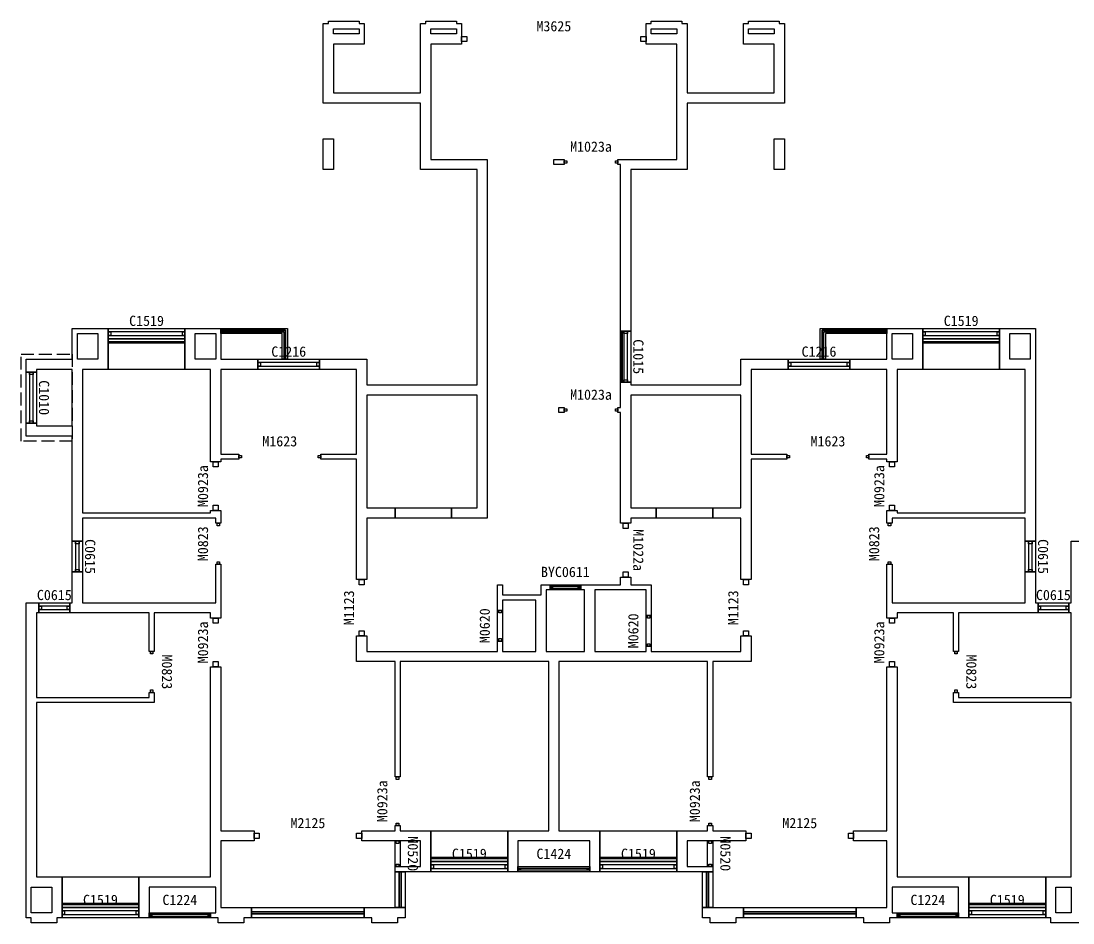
# Model space of a CAD drawing. Extents: x -300 to 40800, y -588 to 17400.
# Drawn here: x -300 to 20232, y -200 to 17400 of the extents above; entities that cross this region are included whole.
import ezdxf
from ezdxf.enums import TextEntityAlignment as Align

# ---------------------------------------------------------------- set-up
doc = ezdxf.new("R2010")
doc.units = 0
doc.header["$LTSCALE"] = 1000
doc.header["$MEASUREMENT"] = 0
doc.linetypes.add('DASH', pattern=[0.35, 0.25, -0.1])
doc.layers.get('DEFPOINTS').update_dxf_attribs({"color": 8, "linetype": 'CONTINUOUS'})
for name, color, linetype in [('AE-FLOR', 151, 'CONTINUOUS'), ('AE-HDWR', 8, 'CONTINUOUS'), ('AE-WALL', 255, 'CONTINUOUS'), ('AE-WIND', 11, 'CONTINUOUS')]:
    doc.layers.add(name, color=color, linetype=linetype)
doc.styles.get("Standard").update_dxf_attribs({"font": 'Stfangso_1.ttf', "width": 0.7})

msp = doc.modelspace()

# ---------------------------------------------------------------- linework, layer by layer
at = {"layer": 'AE-FLOR', "linetype": 'Continuous'}
for points in [[(1400, 11400), (2900, 11400), (2900, 11335), (1400, 11335)], [(1400, 11400), (2900, 11400), (2900, 11335), (1400, 11335)], [(1400, 11400), (2900, 11400), (2900, 11335), (1400, 11335)], [(1400, 11400), (2900, 11400), (2900, 11335), (1400, 11335)], [(1400, 11400), (2900, 11400), (2900, 11335), (1400, 11335)], [(4865, 11365), (3600, 11365), (3600, 11400), (4900, 11400), (4900, 10800), (4865, 10800)], [(4865, 11365), (3600, 11365), (3600, 11400), (4900, 11400), (4900, 10800), (4865, 10800)], [(4865, 11365), (3600, 11365), (3600, 11400), (4900, 11400), (4900, 10800), (4865, 10800)], [(4865, 11365), (3600, 11365), (3600, 11400), (4900, 11400), (4900, 10800), (4865, 10800)], [(4865, 11365), (3600, 11365), (3600, 11400), (4900, 11400), (4900, 10800), (4865, 10800)], [(4800, 11300), (3600, 11300), (3600, 11335), (4835, 11335), (4835, 10800), (4800, 10800)], [(4800, 11300), (3600, 11300), (3600, 11335), (4835, 11335), (4835, 10800), (4800, 10800)], [(4800, 11300), (3600, 11300), (3600, 11335), (4835, 11335), (4835, 10800), (4800, 10800)], [(4800, 11300), (3600, 11300), (3600, 11335), (4835, 11335), (4835, 10800), (4800, 10800)], [(4800, 11300), (3600, 11300), (3600, 11335), (4835, 11335), (4835, 10800), (4800, 10800)], [(11400, 11350), (11410, 11350), (11410, 10350), (11400, 10350)], [(11430, 11350), (11465, 11350), (11465, 10350), (11430, 10350)], [(11535, 11350), (11600, 11350), (11600, 10350), (11535, 10350)], [(15300, 11400), (16600, 11400), (16600, 11365), (15335, 11365), (15335, 10800), (15300, 10800)], [(15300, 11400), (16600, 11400), (16600, 11365), (15335, 11365), (15335, 10800), (15300, 10800)], [(15300, 11400), (16600, 11400), (16600, 11365), (15335, 11365), (15335, 10800), (15300, 10800)], [(15300, 11400), (16600, 11400), (16600, 11365), (15335, 11365), (15335, 10800), (15300, 10800)], [(15300, 11400), (16600, 11400), (16600, 11365), (15335, 11365), (15335, 10800), (15300, 10800)], [(15365, 11335), (16600, 11335), (16600, 11300), (15400, 11300), (15400, 10800), (15365, 10800)], [(15365, 11335), (16600, 11335), (16600, 11300), (15400, 11300), (15400, 10800), (15365, 10800)], [(15365, 11335), (16600, 11335), (16600, 11300), (15400, 11300), (15400, 10800), (15365, 10800)], [(15365, 11335), (16600, 11335), (16600, 11300), (15400, 11300), (15400, 10800), (15365, 10800)], [(15365, 11335), (16600, 11335), (16600, 11300), (15400, 11300), (15400, 10800), (15365, 10800)], [(17300, 11400), (18800, 11400), (18800, 11335), (17300, 11335)], [(17300, 11400), (18800, 11400), (18800, 11335), (17300, 11335)], [(17300, 11400), (18800, 11400), (18800, 11335), (17300, 11335)], [(17300, 11400), (18800, 11400), (18800, 11335), (17300, 11335)], [(17300, 11400), (18800, 11400), (18800, 11335), (17300, 11335)], [(1400, 11265), (2900, 11265), (2900, 11200), (1400, 11200)], [(1400, 11265), (2900, 11265), (2900, 11200), (1400, 11200)], [(1400, 11265), (2900, 11265), (2900, 11200), (1400, 11200)], [(1400, 11265), (2900, 11265), (2900, 11200), (1400, 11200)], [(1400, 11265), (2900, 11265), (2900, 11200), (1400, 11200)], [(1400, 11200), (2900, 11200), (2900, 11140), (1400, 11140)], [(1400, 11200), (2900, 11200), (2900, 11140), (1400, 11140)], [(1400, 11200), (2900, 11200), (2900, 11140), (1400, 11140)], [(1400, 11200), (2900, 11200), (2900, 11140), (1400, 11140)], [(1400, 11200), (2900, 11200), (2900, 11140), (1400, 11140)], [(1400, 11120), (2900, 11120), (2900, 10600), (1400, 10600)], [(1400, 11120), (2900, 11120), (2900, 10600), (1400, 10600)], [(1400, 11120), (2900, 11120), (2900, 10600), (1400, 10600)], [(1400, 11120), (2900, 11120), (2900, 10600), (1400, 10600)], [(1400, 11120), (2900, 11120), (2900, 10600), (1400, 10600)], [(17300, 11265), (18800, 11265), (18800, 11200), (17300, 11200)], [(17300, 11265), (18800, 11265), (18800, 11200), (17300, 11200)], [(17300, 11265), (18800, 11265), (18800, 11200), (17300, 11200)], [(17300, 11265), (18800, 11265), (18800, 11200), (17300, 11200)], [(17300, 11265), (18800, 11265), (18800, 11200), (17300, 11200)], [(17300, 11200), (18800, 11200), (18800, 11140), (17300, 11140)], [(17300, 11200), (18800, 11200), (18800, 11140), (17300, 11140)], [(17300, 11200), (18800, 11200), (18800, 11140), (17300, 11140)], [(17300, 11200), (18800, 11200), (18800, 11140), (17300, 11140)], [(17300, 11200), (18800, 11200), (18800, 11140), (17300, 11140)], [(17300, 11120), (18800, 11120), (18800, 10600), (17300, 10600)], [(17300, 11120), (18800, 11120), (18800, 10600), (17300, 10600)], [(17300, 11120), (18800, 11120), (18800, 10600), (17300, 10600)], [(17300, 11120), (18800, 11120), (18800, 10600), (17300, 10600)], [(17300, 11120), (18800, 11120), (18800, 10600), (17300, 10600)], [(4325, 10800), (5525, 10800), (5525, 10735), (4325, 10735)], [(14675, 10800), (15875, 10800), (15875, 10735), (14675, 10735)], [(-200, 10550), (-135, 10550), (-135, 9550), (-200, 9550)], [(-65, 10550), (0, 10550), (0, 9550), (-65, 9550)], [(4325, 10665), (5525, 10665), (5525, 10600), (4325, 10600)], [(14675, 10665), (15875, 10665), (15875, 10600), (14675, 10600)], [(7000, 7900), (8100, 7900), (8100, 7700), (7000, 7700)], [(12100, 7900), (13200, 7900), (13200, 7700), (12100, 7700)], [(700, 7250), (765, 7250), (765, 6650), (700, 6650)], [(835, 7250), (900, 7250), (900, 6650), (835, 6650)], [(19300, 7250), (19365, 7250), (19365, 6650), (19300, 6650)], [(19435, 7250), (19500, 7250), (19500, 6650), (19435, 6650)], [(10025, 6400), (10625, 6400), (10625, 6365), (10025, 6365)], [(10025, 6335), (10625, 6335), (10625, 6300), (10025, 6300)], [(50, 6050), (650, 6050), (650, 5985), (50, 5985)], [(19550, 6050), (20150, 6050), (20150, 5985), (19550, 5985)], [(50, 5915), (650, 5915), (650, 5850), (50, 5850)], [(9000, 5900), (9100, 5900), (9100, 5300), (9000, 5300)], [(11900, 5800), (12000, 5800), (12000, 5200), (11900, 5200)], [(19550, 5915), (20150, 5915), (20150, 5850), (19550, 5850)], [(7700, 1600), (9200, 1600), (9200, 1080), (7700, 1080)], [(7700, 1600), (9200, 1600), (9200, 1080), (7700, 1080)], [(7700, 1600), (9200, 1600), (9200, 1080), (7700, 1080)], [(7700, 1600), (9200, 1600), (9200, 1080), (7700, 1080)], [(7700, 1600), (9200, 1600), (9200, 1080), (7700, 1080)], [(11000, 1600), (12500, 1600), (12500, 1080), (11000, 1080)], [(11000, 1600), (12500, 1600), (12500, 1080), (11000, 1080)], [(11000, 1600), (12500, 1600), (12500, 1080), (11000, 1080)], [(11000, 1600), (12500, 1600), (12500, 1080), (11000, 1080)], [(11000, 1600), (12500, 1600), (12500, 1080), (11000, 1080)], [(7000, 1400), (7100, 1400), (7100, 900), (7000, 900)], [(13100, 1400), (13200, 1400), (13200, 900), (13100, 900)], [(7700, 1060), (9200, 1060), (9200, 1000), (7700, 1000)], [(7700, 1060), (9200, 1060), (9200, 1000), (7700, 1000)], [(7700, 1060), (9200, 1060), (9200, 1000), (7700, 1000)], [(7700, 1060), (9200, 1060), (9200, 1000), (7700, 1000)], [(7700, 1060), (9200, 1060), (9200, 1000), (7700, 1000)], [(11000, 1060), (12500, 1060), (12500, 1000), (11000, 1000)], [(11000, 1060), (12500, 1060), (12500, 1000), (11000, 1000)], [(11000, 1060), (12500, 1060), (12500, 1000), (11000, 1000)], [(11000, 1060), (12500, 1060), (12500, 1000), (11000, 1000)], [(11000, 1060), (12500, 1060), (12500, 1000), (11000, 1000)], [(7700, 1000), (9200, 1000), (9200, 935), (7700, 935)], [(7700, 1000), (9200, 1000), (9200, 935), (7700, 935)], [(7700, 1000), (9200, 1000), (9200, 935), (7700, 935)], [(7700, 1000), (9200, 1000), (9200, 935), (7700, 935)], [(7700, 1000), (9200, 1000), (9200, 935), (7700, 935)], [(7700, 865), (9200, 865), (9200, 800), (7700, 800)], [(7700, 865), (9200, 865), (9200, 800), (7700, 800)], [(7700, 865), (9200, 865), (9200, 800), (7700, 800)], [(7700, 865), (9200, 865), (9200, 800), (7700, 800)], [(7700, 865), (9200, 865), (9200, 800), (7700, 800)], [(9400, 900), (10800, 900), (10800, 865), (9400, 865)], [(9400, 900), (10800, 900), (10800, 865), (9400, 865)], [(9400, 900), (10800, 900), (10800, 865), (9400, 865)], [(9400, 900), (10800, 900), (10800, 865), (9400, 865)], [(9400, 900), (10800, 900), (10800, 865), (9400, 865)], [(9400, 835), (10800, 835), (10800, 800), (9400, 800)], [(9400, 835), (10800, 835), (10800, 800), (9400, 800)], [(9400, 835), (10800, 835), (10800, 800), (9400, 800)], [(9400, 835), (10800, 835), (10800, 800), (9400, 800)], [(9400, 835), (10800, 835), (10800, 800), (9400, 800)], [(11000, 1000), (12500, 1000), (12500, 935), (11000, 935)], [(11000, 1000), (12500, 1000), (12500, 935), (11000, 935)], [(11000, 1000), (12500, 1000), (12500, 935), (11000, 935)], [(11000, 1000), (12500, 1000), (12500, 935), (11000, 935)], [(11000, 1000), (12500, 1000), (12500, 935), (11000, 935)], [(11000, 865), (12500, 865), (12500, 800), (11000, 800)], [(11000, 865), (12500, 865), (12500, 800), (11000, 800)], [(11000, 865), (12500, 865), (12500, 800), (11000, 800)], [(11000, 865), (12500, 865), (12500, 800), (11000, 800)], [(11000, 865), (12500, 865), (12500, 800), (11000, 800)], [(500, 700), (2000, 700), (2000, 180), (500, 180)], [(500, 700), (2000, 700), (2000, 180), (500, 180)], [(500, 700), (2000, 700), (2000, 180), (500, 180)], [(500, 700), (2000, 700), (2000, 180), (500, 180)], [(500, 700), (2000, 700), (2000, 180), (500, 180)], [(7000, 800), (7080, 800), (7080, 100), (7000, 100)], [(7000, 800), (7080, 800), (7080, 100), (7000, 100)], [(7120, 800), (7200, 800), (7200, 100), (7120, 100)], [(7120, 800), (7200, 800), (7200, 100), (7120, 100)], [(13000, 800), (13080, 800), (13080, 100), (13000, 100)], [(13000, 800), (13080, 800), (13080, 100), (13000, 100)], [(13120, 800), (13200, 800), (13200, 100), (13120, 100)], [(13120, 800), (13200, 800), (13200, 100), (13120, 100)], [(18200, 700), (19700, 700), (19700, 180), (18200, 180)], [(18200, 700), (19700, 700), (19700, 180), (18200, 180)], [(18200, 700), (19700, 700), (19700, 180), (18200, 180)], [(18200, 700), (19700, 700), (19700, 180), (18200, 180)], [(18200, 700), (19700, 700), (19700, 180), (18200, 180)], [(500, 160), (2000, 160), (2000, 100), (500, 100)], [(500, 160), (2000, 160), (2000, 100), (500, 100)], [(500, 160), (2000, 160), (2000, 100), (500, 100)], [(500, 160), (2000, 160), (2000, 100), (500, 100)], [(500, 160), (2000, 160), (2000, 100), (500, 100)], [(500, 100), (2000, 100), (2000, 35), (500, 35)], [(500, 100), (2000, 100), (2000, 35), (500, 35)], [(500, 100), (2000, 100), (2000, 35), (500, 35)], [(500, 100), (2000, 100), (2000, 35), (500, 35)], [(500, 100), (2000, 100), (2000, 35), (500, 35)], [(2200, 0), (3400, 0), (3400, -35), (2200, -35)], [(2200, 0), (3400, 0), (3400, -35), (2200, -35)], [(2200, 0), (3400, 0), (3400, -35), (2200, -35)], [(2200, 0), (3400, 0), (3400, -35), (2200, -35)], [(2200, 0), (3400, 0), (3400, -35), (2200, -35)], [(4200, 100), (6400, 100), (6400, 20), (4200, 20)], [(4200, 100), (6400, 100), (6400, 20), (4200, 20)], [(4200, 100), (6400, 100), (6400, 20), (4200, 20)], [(4200, 100), (6400, 100), (6400, 20), (4200, 20)], [(4200, 100), (6400, 100), (6400, 20), (4200, 20)], [(13800, 100), (16000, 100), (16000, 20), (13800, 20)], [(13800, 100), (16000, 100), (16000, 20), (13800, 20)], [(13800, 100), (16000, 100), (16000, 20), (13800, 20)], [(13800, 100), (16000, 100), (16000, 20), (13800, 20)], [(13800, 100), (16000, 100), (16000, 20), (13800, 20)], [(16800, 0), (18000, 0), (18000, -35), (16800, -35)], [(16800, 0), (18000, 0), (18000, -35), (16800, -35)], [(16800, 0), (18000, 0), (18000, -35), (16800, -35)], [(16800, 0), (18000, 0), (18000, -35), (16800, -35)], [(16800, 0), (18000, 0), (18000, -35), (16800, -35)], [(18200, 160), (19700, 160), (19700, 100), (18200, 100)], [(18200, 160), (19700, 160), (19700, 100), (18200, 100)], [(18200, 160), (19700, 160), (19700, 100), (18200, 100)], [(18200, 160), (19700, 160), (19700, 100), (18200, 100)], [(18200, 160), (19700, 160), (19700, 100), (18200, 100)], [(18200, 100), (19700, 100), (19700, 35), (18200, 35)], [(18200, 100), (19700, 100), (19700, 35), (18200, 35)], [(18200, 100), (19700, 100), (19700, 35), (18200, 35)], [(18200, 100), (19700, 100), (19700, 35), (18200, 35)], [(18200, 100), (19700, 100), (19700, 35), (18200, 35)], [(500, -35), (2000, -35), (2000, -100), (500, -100)], [(500, -35), (2000, -35), (2000, -100), (500, -100)], [(500, -35), (2000, -35), (2000, -100), (500, -100)], [(500, -35), (2000, -35), (2000, -100), (500, -100)], [(500, -35), (2000, -35), (2000, -100), (500, -100)], [(2200, -65), (3400, -65), (3400, -100), (2200, -100)], [(2200, -65), (3400, -65), (3400, -100), (2200, -100)], [(2200, -65), (3400, -65), (3400, -100), (2200, -100)], [(2200, -65), (3400, -65), (3400, -100), (2200, -100)], [(2200, -65), (3400, -65), (3400, -100), (2200, -100)], [(4200, -20), (6400, -20), (6400, -100), (4200, -100)], [(4200, -20), (6400, -20), (6400, -100), (4200, -100)], [(4200, -20), (6400, -20), (6400, -100), (4200, -100)], [(4200, -20), (6400, -20), (6400, -100), (4200, -100)], [(4200, -20), (6400, -20), (6400, -100), (4200, -100)], [(13800, -20), (16000, -20), (16000, -100), (13800, -100)], [(13800, -20), (16000, -20), (16000, -100), (13800, -100)], [(13800, -20), (16000, -20), (16000, -100), (13800, -100)], [(13800, -20), (16000, -20), (16000, -100), (13800, -100)], [(13800, -20), (16000, -20), (16000, -100), (13800, -100)], [(16800, -65), (18000, -65), (18000, -100), (16800, -100)], [(16800, -65), (18000, -65), (18000, -100), (16800, -100)], [(16800, -65), (18000, -65), (18000, -100), (16800, -100)], [(16800, -65), (18000, -65), (18000, -100), (16800, -100)], [(16800, -65), (18000, -65), (18000, -100), (16800, -100)], [(18200, -35), (19700, -35), (19700, -100), (18200, -100)], [(18200, -35), (19700, -35), (19700, -100), (18200, -100)], [(18200, -35), (19700, -35), (19700, -100), (18200, -100)], [(18200, -35), (19700, -35), (19700, -100), (18200, -100)], [(18200, -35), (19700, -35), (19700, -100), (18200, -100)]]:
    msp.add_lwpolyline(points, close=True, dxfattribs=at)
at = {"layer": 'AE-FLOR', "linetype": 'DASH'}
msp.add_lwpolyline([(-300, 10900), (700, 10900), (700, 9200), (-300, 9200)], close=True, dxfattribs=at)
msp.add_lwpolyline([(-300, 10900), (700, 10900), (700, 9200), (-300, 9200)], close=True, dxfattribs=at)
msp.add_lwpolyline([(-300, 10900), (700, 10900), (700, 9200), (-300, 9200)], close=True, dxfattribs=at)
msp.add_lwpolyline([(-300, 10900), (700, 10900), (700, 9200), (-300, 9200)], close=True, dxfattribs=at)
msp.add_lwpolyline([(-300, 10900), (700, 10900), (700, 9200), (-300, 9200)], close=True, dxfattribs=at)
msp.add_lwpolyline([(-300, 10900), (700, 10900), (700, 9200), (-300, 9200)], close=True, dxfattribs=at)
at = {"layer": 'AE-HDWR', "linetype": 'Continuous'}
for points in [[(4835, 11335), (3600, 11335), (3600, 11365), (4865, 11365), (4865, 10800), (4835, 10800)], [(11410, 11350), (11430, 11350), (11430, 10350), (11410, 10350)], [(15335, 11365), (16600, 11365), (16600, 11335), (15365, 11335), (15365, 10800), (15335, 10800)], [(1400, 11140), (2900, 11140), (2900, 11120), (1400, 11120)], [(17300, 11140), (18800, 11140), (18800, 11120), (17300, 11120)], [(7700, 1080), (9200, 1080), (9200, 1060), (7700, 1060)], [(11000, 1080), (12500, 1080), (12500, 1060), (11000, 1060)], [(7080, 800), (7120, 800), (7120, 100), (7080, 100)], [(13080, 800), (13120, 800), (13120, 100), (13080, 100)], [(500, 180), (2000, 180), (2000, 160), (500, 160)], [(4200, 20), (6400, 20), (6400, -20), (4200, -20)], [(13800, 20), (16000, 20), (16000, -20), (13800, -20)], [(18200, 180), (19700, 180), (19700, 160), (18200, 160)]]:
    msp.add_lwpolyline(points, close=True, dxfattribs=at)
at = {"layer": 'AE-WALL', "linetype": 'Continuous'}
for points in [[(6250, 8850), (5550, 8850), (5550, 8950), (6250, 8950), (6250, 10600), (5525, 10600), (5525, 10800), (6450, 10800), (6450, 10300), (8600, 10300), (8600, 14500), (7500, 14500), (7500, 15800), (5600, 15800), (5600, 17350), (5700, 17350), (5700, 17400), (6300, 17400), (6300, 17350), (6400, 17350), (6400, 16950), (5800, 16950), (5800, 16000), (7500, 16000), (7500, 17350), (7600, 17350), (7600, 17400), (8200, 17400), (8200, 17350), (8300, 17350), (8300, 16950), (7700, 16950), (7700, 14700), (8800, 14700), (8800, 7700), (8100, 7700), (8100, 7900), (8600, 7900), (8600, 10100), (6450, 10100), (6450, 7900), (7000, 7900), (7000, 7700), (6450, 7700), (6450, 6500), (6250, 6500)], [(5800, 17250), (6300, 17250), (6300, 17150), (5800, 17150)], [(7700, 17250), (8200, 17250), (8200, 17150), (7700, 17150)], [(11400, 14600), (11350, 14600), (11350, 14700), (12500, 14700), (12500, 16950), (11900, 16950), (11900, 17350), (12000, 17350), (12000, 17400), (12600, 17400), (12600, 17350), (12700, 17350), (12700, 16000), (14400, 16000), (14400, 16950), (13800, 16950), (13800, 17350), (13900, 17350), (13900, 17400), (14500, 17400), (14500, 17350), (14600, 17350), (14600, 15800), (12700, 15800), (12700, 14500), (11600, 14500), (11600, 11350), (11400, 11350)], [(12000, 17250), (12500, 17250), (12500, 17150), (12000, 17150)], [(13900, 17250), (14400, 17250), (14400, 17150), (13900, 17150)], [(5600, 15100), (5800, 15100), (5800, 14500), (5600, 14500)], [(14400, 15100), (14600, 15100), (14600, 14500), (14400, 14500)], [(10100, 14700), (10300, 14700), (10300, 14600), (10100, 14600)], [(700, 9300), (-200, 9300), (-200, 9550), (0, 9550), (0, 9500), (700, 9500), (700, 10600), (0, 10600), (0, 10550), (-200, 10550), (-200, 10800), (700, 10800), (700, 11400), (1400, 11400), (1400, 10600), (900, 10600), (900, 7800), (3400, 7800), (3400, 7850), (3600, 7850), (3600, 7600), (3500, 7600), (3500, 7700), (900, 7700), (900, 7250), (700, 7250)], [(800, 11300), (1200, 11300), (1200, 10800), (800, 10800)], [(3400, 10600), (2900, 10600), (2900, 11400), (3600, 11400), (3600, 10800), (4325, 10800), (4325, 10600), (3600, 10600), (3600, 8950), (3950, 8950), (3950, 8850), (3600, 8850), (3600, 8800), (3400, 8800)], [(3100, 11300), (3500, 11300), (3500, 10800), (3100, 10800)], [(16600, 8850), (16250, 8850), (16250, 8950), (16600, 8950), (16600, 10600), (15875, 10600), (15875, 10800), (16600, 10800), (16600, 11400), (17300, 11400), (17300, 10600), (16800, 10600), (16800, 8800), (16600, 8800)], [(19300, 7700), (16700, 7700), (16700, 7600), (16600, 7600), (16600, 7850), (16800, 7850), (16800, 7800), (19300, 7800), (19300, 10600), (18800, 10600), (18800, 11400), (19500, 11400), (19500, 7250), (19300, 7250)], [(16700, 11300), (17100, 11300), (17100, 10800), (16700, 10800)], [(19000, 11300), (19400, 11300), (19400, 10800), (19000, 10800)], [(13750, 7700), (13200, 7700), (13200, 7900), (13750, 7900), (13750, 10100), (11600, 10100), (11600, 7900), (12100, 7900), (12100, 7700), (11600, 7700), (11600, 7600), (11400, 7600), (11400, 9760), (11350, 9760), (11350, 9860), (11400, 9860), (11400, 10350), (11600, 10350), (11600, 10300), (13750, 10300), (13750, 10800), (14675, 10800), (14675, 10600), (13950, 10600), (13950, 8950), (14650, 8950), (14650, 8850), (13950, 8850), (13950, 6500), (13750, 6500)], [(10200, 9860), (10300, 9860), (10300, 9760), (10200, 9760)], [(2200, 5850), (650, 5850), (650, 6050), (700, 6050), (700, 6650), (900, 6650), (900, 6050), (3500, 6050), (3500, 6800), (3600, 6800), (3600, 5750), (3400, 5750), (3400, 5850), (2300, 5850), (2300, 5100), (2200, 5100)], [(17900, 5850), (16800, 5850), (16800, 5750), (16600, 5750), (16600, 6800), (16700, 6800), (16700, 6050), (19300, 6050), (19300, 6650), (19500, 6650), (19500, 6050), (19550, 6050), (19550, 5850), (18000, 5850), (18000, 5100), (17900, 5100)], [(10800, 1400), (9400, 1400), (9400, 800), (9200, 800), (9200, 1600), (10000, 1600), (10000, 4900), (7100, 4900), (7100, 2650), (7000, 2650), (7000, 4900), (6250, 4900), (6250, 5400), (6450, 5400), (6450, 5100), (9000, 5100), (9000, 5300), (9100, 5300), (9100, 5100), (9750, 5100), (9750, 6100), (9100, 6100), (9100, 5900), (9000, 5900), (9000, 6400), (9100, 6400), (9100, 6200), (9850, 6200), (9850, 6400), (10025, 6400), (10025, 6300), (9950, 6300), (9950, 5100), (10700, 5100), (10700, 6300), (10625, 6300), (10625, 6400), (11400, 6400), (11400, 6550), (11600, 6550), (11600, 6400), (12000, 6400), (12000, 5800), (11900, 5800), (11900, 6300), (10900, 6300), (10900, 5100), (11900, 5100), (11900, 5200), (12000, 5200), (12000, 5100), (13750, 5100), (13750, 5400), (13950, 5400), (13950, 4900), (13200, 4900), (13200, 2650), (13100, 2650), (13100, 4900), (10200, 4900), (10200, 1600), (11000, 1600), (11000, 800), (10800, 800)], [(-100, -100), (-200, -100), (-200, 6050), (50, 6050), (50, 5850), (0, 5850), (0, 4200), (2200, 4200), (2200, 4300), (2300, 4300), (2300, 4100), (0, 4100), (0, 700), (500, 700), (500, -100), (400, -100), (400, -200), (-100, -200)], [(3550, -100), (3400, -100), (3400, 0), (3500, 0), (3500, 500), (2200, 500), (2200, -100), (2000, -100), (2000, 700), (3400, 700), (3400, 4800), (3600, 4800), (3600, 1600), (4250, 1600), (4250, 1400), (3600, 1400), (3600, 100), (4200, 100), (4200, -100), (4050, -100), (4050, -200), (3550, -200)], [(16150, -100), (16000, -100), (16000, 100), (16600, 100), (16600, 1400), (15950, 1400), (15950, 1600), (16600, 1600), (16600, 4800), (16800, 4800), (16800, 700), (18200, 700), (18200, -100), (18000, -100), (18000, 500), (16700, 500), (16700, 0), (16800, 0), (16800, -100), (16650, -100), (16650, -200), (16150, -200)], [(7000, 900), (7500, 900), (7500, 1400), (6350, 1400), (6350, 1600), (7000, 1600), (7000, 1700), (7100, 1700), (7100, 1600), (7700, 1600), (7700, 800), (7000, 800)], [(12500, 1600), (13100, 1600), (13100, 1700), (13200, 1700), (13200, 1600), (13850, 1600), (13850, 1400), (12700, 1400), (12700, 900), (13200, 900), (13200, 800), (12500, 800)], [(-100, 500), (300, 500), (300, 0), (-100, 0)], [(19900, 500), (20200, 500), (20200, 0), (19900, 0)], [(6550, -100), (6400, -100), (6400, 100), (7200, 100), (7200, -100), (7050, -100), (7050, -200), (6550, -200)], [(13150, -100), (13000, -100), (13000, 100), (13800, 100), (13800, -100), (13650, -100), (13650, -200), (13150, -200)]]:
    msp.add_lwpolyline(points, close=True, dxfattribs=at)
msp.add_lwpolyline([(20800, -200), (19800, -200), (19800, -100), (19700, -100), (19700, 700), (20200, 700), (20200, 4100), (17900, 4100), (17900, 4300), (18000, 4300), (18000, 4200), (20200, 4200), (20200, 5850), (20150, 5850), (20150, 6050), (20200, 6050), (20200, 7250), (20400, 7250)], dxfattribs=at)
at = {"layer": 'AE-WIND', "linetype": 'Continuous'}
for points in [[(1400, 11400), (2900, 11400), (2900, 11335), (1400, 11335)], [(1400, 11400), (2900, 11400), (2900, 11335), (1400, 11335)], [(1400, 11335), (1450, 11335), (1450, 11265), (1400, 11265)], [(1400, 11335), (1450, 11335), (1450, 11265), (1400, 11265)], [(2850, 11335), (2900, 11335), (2900, 11265), (2850, 11265)], [(2850, 11335), (2900, 11335), (2900, 11265), (2850, 11265)], [(11400, 11350), (11465, 11350), (11465, 10350), (11400, 10350)], [(11400, 11350), (11465, 11350), (11465, 10350), (11400, 10350)], [(11465, 11350), (11535, 11350), (11535, 11300), (11465, 11300)], [(11465, 11350), (11535, 11350), (11535, 11300), (11465, 11300)], [(11535, 11350), (11600, 11350), (11600, 10350), (11535, 10350)], [(11535, 11350), (11600, 11350), (11600, 10350), (11535, 10350)], [(17300, 11400), (18800, 11400), (18800, 11335), (17300, 11335)], [(17300, 11400), (18800, 11400), (18800, 11335), (17300, 11335)], [(17300, 11335), (17350, 11335), (17350, 11265), (17300, 11265)], [(17300, 11335), (17350, 11335), (17350, 11265), (17300, 11265)], [(18750, 11335), (18800, 11335), (18800, 11265), (18750, 11265)], [(18750, 11335), (18800, 11335), (18800, 11265), (18750, 11265)], [(1400, 11265), (2900, 11265), (2900, 11200), (1400, 11200)], [(1400, 11265), (2900, 11265), (2900, 11200), (1400, 11200)], [(17300, 11265), (18800, 11265), (18800, 11200), (17300, 11200)], [(17300, 11265), (18800, 11265), (18800, 11200), (17300, 11200)], [(4325, 10800), (5525, 10800), (5525, 10735), (4325, 10735)], [(4325, 10800), (5525, 10800), (5525, 10735), (4325, 10735)], [(4325, 10735), (4375, 10735), (4375, 10665), (4325, 10665)], [(4325, 10735), (4375, 10735), (4375, 10665), (4325, 10665)], [(5475, 10735), (5525, 10735), (5525, 10665), (5475, 10665)], [(5475, 10735), (5525, 10735), (5525, 10665), (5475, 10665)], [(14675, 10800), (15875, 10800), (15875, 10735), (14675, 10735)], [(14675, 10800), (15875, 10800), (15875, 10735), (14675, 10735)], [(14675, 10735), (14725, 10735), (14725, 10665), (14675, 10665)], [(14675, 10735), (14725, 10735), (14725, 10665), (14675, 10665)], [(15825, 10735), (15875, 10735), (15875, 10665), (15825, 10665)], [(15825, 10735), (15875, 10735), (15875, 10665), (15825, 10665)], [(-200, 10550), (-135, 10550), (-135, 9550), (-200, 9550)], [(-200, 10550), (-135, 10550), (-135, 9550), (-200, 9550)], [(-135, 10550), (-65, 10550), (-65, 10500), (-135, 10500)], [(-135, 10550), (-65, 10550), (-65, 10500), (-135, 10500)], [(-65, 10550), (0, 10550), (0, 9550), (-65, 9550)], [(-65, 10550), (0, 10550), (0, 9550), (-65, 9550)], [(4325, 10665), (5525, 10665), (5525, 10600), (4325, 10600)], [(4325, 10665), (5525, 10665), (5525, 10600), (4325, 10600)], [(14675, 10665), (15875, 10665), (15875, 10600), (14675, 10600)], [(14675, 10665), (15875, 10665), (15875, 10600), (14675, 10600)], [(11465, 10400), (11535, 10400), (11535, 10350), (11465, 10350)], [(11465, 10400), (11535, 10400), (11535, 10350), (11465, 10350)], [(-135, 9600), (-65, 9600), (-65, 9550), (-135, 9550)], [(-135, 9600), (-65, 9600), (-65, 9550), (-135, 9550)], [(700, 7250), (765, 7250), (765, 6650), (700, 6650)], [(700, 7250), (765, 7250), (765, 6650), (700, 6650)], [(765, 7250), (835, 7250), (835, 7200), (765, 7200)], [(765, 7250), (835, 7250), (835, 7200), (765, 7200)], [(835, 7250), (900, 7250), (900, 6650), (835, 6650)], [(835, 7250), (900, 7250), (900, 6650), (835, 6650)], [(19300, 7250), (19365, 7250), (19365, 6650), (19300, 6650)], [(19300, 7250), (19365, 7250), (19365, 6650), (19300, 6650)], [(19365, 7250), (19435, 7250), (19435, 7200), (19365, 7200)], [(19365, 7250), (19435, 7250), (19435, 7200), (19365, 7200)], [(19435, 7250), (19500, 7250), (19500, 6650), (19435, 6650)], [(19435, 7250), (19500, 7250), (19500, 6650), (19435, 6650)], [(765, 6700), (835, 6700), (835, 6650), (765, 6650)], [(765, 6700), (835, 6700), (835, 6650), (765, 6650)], [(19365, 6700), (19435, 6700), (19435, 6650), (19365, 6650)], [(19365, 6700), (19435, 6700), (19435, 6650), (19365, 6650)], [(10025, 6400), (10625, 6400), (10625, 6365), (10025, 6365)], [(10025, 6400), (10625, 6400), (10625, 6365), (10025, 6365)], [(10025, 6365), (10075, 6365), (10075, 6335), (10025, 6335)], [(10025, 6365), (10075, 6365), (10075, 6335), (10025, 6335)], [(10575, 6365), (10625, 6365), (10625, 6335), (10575, 6335)], [(10575, 6365), (10625, 6365), (10625, 6335), (10575, 6335)], [(10025, 6335), (10625, 6335), (10625, 6300), (10025, 6300)], [(10025, 6335), (10625, 6335), (10625, 6300), (10025, 6300)], [(50, 6050), (650, 6050), (650, 5985), (50, 5985)], [(50, 6050), (650, 6050), (650, 5985), (50, 5985)], [(50, 5985), (100, 5985), (100, 5915), (50, 5915)], [(50, 5985), (100, 5985), (100, 5915), (50, 5915)], [(600, 5985), (650, 5985), (650, 5915), (600, 5915)], [(600, 5985), (650, 5985), (650, 5915), (600, 5915)], [(19550, 6050), (20150, 6050), (20150, 5985), (19550, 5985)], [(19550, 6050), (20150, 6050), (20150, 5985), (19550, 5985)], [(19550, 5985), (19600, 5985), (19600, 5915), (19550, 5915)], [(19550, 5985), (19600, 5985), (19600, 5915), (19550, 5915)], [(20100, 5985), (20150, 5985), (20150, 5915), (20100, 5915)], [(20100, 5985), (20150, 5985), (20150, 5915), (20100, 5915)], [(50, 5915), (650, 5915), (650, 5850), (50, 5850)], [(50, 5915), (650, 5915), (650, 5850), (50, 5850)], [(19550, 5915), (20150, 5915), (20150, 5850), (19550, 5850)], [(19550, 5915), (20150, 5915), (20150, 5850), (19550, 5850)], [(7700, 1000), (9200, 1000), (9200, 935), (7700, 935)], [(7700, 1000), (9200, 1000), (9200, 935), (7700, 935)], [(7700, 935), (7750, 935), (7750, 865), (7700, 865)], [(7700, 935), (7750, 935), (7750, 865), (7700, 865)], [(7700, 865), (9200, 865), (9200, 800), (7700, 800)], [(7700, 865), (9200, 865), (9200, 800), (7700, 800)], [(9150, 935), (9200, 935), (9200, 865), (9150, 865)], [(9150, 935), (9200, 935), (9200, 865), (9150, 865)], [(9400, 900), (10800, 900), (10800, 865), (9400, 865)], [(9400, 900), (10800, 900), (10800, 865), (9400, 865)], [(9400, 865), (9450, 865), (9450, 835), (9400, 835)], [(9400, 865), (9450, 865), (9450, 835), (9400, 835)], [(9400, 835), (10800, 835), (10800, 800), (9400, 800)], [(9400, 835), (10800, 835), (10800, 800), (9400, 800)], [(10750, 865), (10800, 865), (10800, 835), (10750, 835)], [(10750, 865), (10800, 865), (10800, 835), (10750, 835)], [(11000, 1000), (12500, 1000), (12500, 935), (11000, 935)], [(11000, 1000), (12500, 1000), (12500, 935), (11000, 935)], [(11000, 935), (11050, 935), (11050, 865), (11000, 865)], [(11000, 935), (11050, 935), (11050, 865), (11000, 865)], [(11000, 865), (12500, 865), (12500, 800), (11000, 800)], [(11000, 865), (12500, 865), (12500, 800), (11000, 800)], [(12450, 935), (12500, 935), (12500, 865), (12450, 865)], [(12450, 935), (12500, 935), (12500, 865), (12450, 865)], [(500, 100), (2000, 100), (2000, 35), (500, 35)], [(500, 100), (2000, 100), (2000, 35), (500, 35)], [(500, 35), (550, 35), (550, -35), (500, -35)], [(500, 35), (550, 35), (550, -35), (500, -35)], [(1950, 35), (2000, 35), (2000, -35), (1950, -35)], [(1950, 35), (2000, 35), (2000, -35), (1950, -35)], [(2200, 0), (3400, 0), (3400, -35), (2200, -35)], [(2200, 0), (3400, 0), (3400, -35), (2200, -35)], [(16800, 0), (18000, 0), (18000, -35), (16800, -35)], [(16800, 0), (18000, 0), (18000, -35), (16800, -35)], [(18200, 100), (19700, 100), (19700, 35), (18200, 35)], [(18200, 100), (19700, 100), (19700, 35), (18200, 35)], [(18200, 35), (18250, 35), (18250, -35), (18200, -35)], [(18200, 35), (18250, 35), (18250, -35), (18200, -35)], [(19650, 35), (19700, 35), (19700, -35), (19650, -35)], [(19650, 35), (19700, 35), (19700, -35), (19650, -35)], [(500, -35), (2000, -35), (2000, -100), (500, -100)], [(500, -35), (2000, -35), (2000, -100), (500, -100)], [(2200, -35), (2250, -35), (2250, -65), (2200, -65)], [(2200, -35), (2250, -35), (2250, -65), (2200, -65)], [(2200, -65), (3400, -65), (3400, -100), (2200, -100)], [(2200, -65), (3400, -65), (3400, -100), (2200, -100)], [(3350, -35), (3400, -35), (3400, -65), (3350, -65)], [(3350, -35), (3400, -35), (3400, -65), (3350, -65)], [(16800, -35), (16850, -35), (16850, -65), (16800, -65)], [(16800, -35), (16850, -35), (16850, -65), (16800, -65)], [(16800, -65), (18000, -65), (18000, -100), (16800, -100)], [(16800, -65), (18000, -65), (18000, -100), (16800, -100)], [(17950, -35), (18000, -35), (18000, -65), (17950, -65)], [(17950, -35), (18000, -35), (18000, -65), (17950, -65)], [(18200, -35), (19700, -35), (19700, -100), (18200, -100)], [(18200, -35), (19700, -35), (19700, -100), (18200, -100)]]:
    msp.add_lwpolyline(points, close=True, dxfattribs=at)
at = {"layer": 'DEFPOINTS', "linetype": 'Continuous'}
for points in [[(8300, 17100), (8400, 17100), (8400, 17000), (8300, 17000)], [(8300, 17100), (8400, 17100), (8400, 17000), (8300, 17000)], [(11800, 17100), (11900, 17100), (11900, 17000), (11800, 17000)], [(11800, 17100), (11900, 17100), (11900, 17000), (11800, 17000)], [(10300, 14675), (10350, 14675), (10350, 14625), (10300, 14625)], [(10300, 14675), (10350, 14675), (10350, 14625), (10300, 14625)], [(11300, 14675), (11350, 14675), (11350, 14625), (11300, 14625)], [(11300, 14675), (11350, 14675), (11350, 14625), (11300, 14625)], [(10300, 9835), (10350, 9835), (10350, 9785), (10300, 9785)], [(10300, 9835), (10350, 9835), (10350, 9785), (10300, 9785)], [(11300, 9835), (11350, 9835), (11350, 9785), (11300, 9785)], [(11300, 9835), (11350, 9835), (11350, 9785), (11300, 9785)], [(3950, 8925), (4000, 8925), (4000, 8875), (3950, 8875)], [(3950, 8925), (4000, 8925), (4000, 8875), (3950, 8875)], [(5500, 8925), (5550, 8925), (5550, 8875), (5500, 8875)], [(5500, 8925), (5550, 8925), (5550, 8875), (5500, 8875)], [(14650, 8925), (14700, 8925), (14700, 8875), (14650, 8875)], [(14650, 8925), (14700, 8925), (14700, 8875), (14650, 8875)], [(16200, 8925), (16250, 8925), (16250, 8875), (16200, 8875)], [(16200, 8925), (16250, 8925), (16250, 8875), (16200, 8875)], [(3450, 8800), (3550, 8800), (3550, 8700), (3450, 8700)], [(3450, 8800), (3550, 8800), (3550, 8700), (3450, 8700)], [(16650, 8800), (16750, 8800), (16750, 8700), (16650, 8700)], [(16650, 8800), (16750, 8800), (16750, 8700), (16650, 8700)], [(3450, 7950), (3550, 7950), (3550, 7850), (3450, 7850)], [(3450, 7950), (3550, 7950), (3550, 7850), (3450, 7850)], [(16650, 7950), (16750, 7950), (16750, 7850), (16650, 7850)], [(16650, 7950), (16750, 7950), (16750, 7850), (16650, 7850)], [(3525, 7600), (3575, 7600), (3575, 7550), (3525, 7550)], [(3525, 7600), (3575, 7600), (3575, 7550), (3525, 7550)], [(11450, 7600), (11550, 7600), (11550, 7500), (11450, 7500)], [(11450, 7600), (11550, 7600), (11550, 7500), (11450, 7500)], [(16625, 7600), (16675, 7600), (16675, 7550), (16625, 7550)], [(16625, 7600), (16675, 7600), (16675, 7550), (16625, 7550)], [(3525, 6850), (3575, 6850), (3575, 6800), (3525, 6800)], [(3525, 6850), (3575, 6850), (3575, 6800), (3525, 6800)], [(16625, 6850), (16675, 6850), (16675, 6800), (16625, 6800)], [(16625, 6850), (16675, 6850), (16675, 6800), (16625, 6800)], [(11450, 6650), (11550, 6650), (11550, 6550), (11450, 6550)], [(11450, 6650), (11550, 6650), (11550, 6550), (11450, 6550)], [(6300, 6500), (6400, 6500), (6400, 6400), (6300, 6400)], [(6300, 6500), (6400, 6500), (6400, 6400), (6300, 6400)], [(13800, 6500), (13900, 6500), (13900, 6400), (13800, 6400)], [(13800, 6500), (13900, 6500), (13900, 6400), (13800, 6400)], [(3450, 5750), (3550, 5750), (3550, 5650), (3450, 5650)], [(3450, 5750), (3550, 5750), (3550, 5650), (3450, 5650)], [(9025, 5900), (9075, 5900), (9075, 5850), (9025, 5850)], [(9025, 5900), (9075, 5900), (9075, 5850), (9025, 5850)], [(11925, 5800), (11975, 5800), (11975, 5750), (11925, 5750)], [(11925, 5800), (11975, 5800), (11975, 5750), (11925, 5750)], [(16650, 5750), (16750, 5750), (16750, 5650), (16650, 5650)], [(16650, 5750), (16750, 5750), (16750, 5650), (16650, 5650)], [(6300, 5500), (6400, 5500), (6400, 5400), (6300, 5400)], [(6300, 5500), (6400, 5500), (6400, 5400), (6300, 5400)], [(9025, 5350), (9075, 5350), (9075, 5300), (9025, 5300)], [(9025, 5350), (9075, 5350), (9075, 5300), (9025, 5300)], [(13800, 5500), (13900, 5500), (13900, 5400), (13800, 5400)], [(13800, 5500), (13900, 5500), (13900, 5400), (13800, 5400)], [(11925, 5250), (11975, 5250), (11975, 5200), (11925, 5200)], [(11925, 5250), (11975, 5250), (11975, 5200), (11925, 5200)], [(2225, 5100), (2275, 5100), (2275, 5050), (2225, 5050)], [(2225, 5100), (2275, 5100), (2275, 5050), (2225, 5050)], [(17925, 5100), (17975, 5100), (17975, 5050), (17925, 5050)], [(17925, 5100), (17975, 5100), (17975, 5050), (17925, 5050)], [(3450, 4900), (3550, 4900), (3550, 4800), (3450, 4800)], [(3450, 4900), (3550, 4900), (3550, 4800), (3450, 4800)], [(16650, 4900), (16750, 4900), (16750, 4800), (16650, 4800)], [(16650, 4900), (16750, 4900), (16750, 4800), (16650, 4800)], [(2225, 4350), (2275, 4350), (2275, 4300), (2225, 4300)], [(2225, 4350), (2275, 4350), (2275, 4300), (2225, 4300)], [(17925, 4350), (17975, 4350), (17975, 4300), (17925, 4300)], [(17925, 4350), (17975, 4350), (17975, 4300), (17925, 4300)], [(7025, 2650), (7075, 2650), (7075, 2600), (7025, 2600)], [(7025, 2650), (7075, 2650), (7075, 2600), (7025, 2600)], [(13125, 2650), (13175, 2650), (13175, 2600), (13125, 2600)], [(13125, 2650), (13175, 2650), (13175, 2600), (13125, 2600)], [(7025, 1750), (7075, 1750), (7075, 1700), (7025, 1700)], [(7025, 1750), (7075, 1750), (7075, 1700), (7025, 1700)], [(13125, 1750), (13175, 1750), (13175, 1700), (13125, 1700)], [(13125, 1750), (13175, 1750), (13175, 1700), (13125, 1700)], [(4250, 1550), (4350, 1550), (4350, 1450), (4250, 1450)], [(4250, 1550), (4350, 1550), (4350, 1450), (4250, 1450)], [(6250, 1550), (6350, 1550), (6350, 1450), (6250, 1450)], [(6250, 1550), (6350, 1550), (6350, 1450), (6250, 1450)], [(13850, 1550), (13950, 1550), (13950, 1450), (13850, 1450)], [(13850, 1550), (13950, 1550), (13950, 1450), (13850, 1450)], [(15850, 1550), (15950, 1550), (15950, 1450), (15850, 1450)], [(15850, 1550), (15950, 1550), (15950, 1450), (15850, 1450)], [(7025, 1400), (7075, 1400), (7075, 1350), (7025, 1350)], [(7025, 1400), (7075, 1400), (7075, 1350), (7025, 1350)], [(13125, 1400), (13175, 1400), (13175, 1350), (13125, 1350)], [(13125, 1400), (13175, 1400), (13175, 1350), (13125, 1350)], [(7025, 950), (7075, 950), (7075, 900), (7025, 900)], [(7025, 950), (7075, 950), (7075, 900), (7025, 900)], [(13125, 950), (13175, 950), (13175, 900), (13125, 900)], [(13125, 950), (13175, 950), (13175, 900), (13125, 900)]]:
    msp.add_lwpolyline(points, close=True, dxfattribs=at)

# ---------------------------------------------------------------- texts
for s, p in [('M3625', (10100, 17200)), ('M3625', (10100, 17200)), ('M1023a', (10825, 14850)), ('M1023a', (10825, 14850)), ('C1519', (2150, 11450)), ('C1519', (2150, 11450)), ('C1519', (18050, 11450)), ('C1519', (18050, 11450)), ('C1216', (4925, 10850)), ('C1216', (4925, 10850)), ('C1216', (15275, 10850)), ('C1216', (15275, 10850)), ('M1023a', (10825, 10010)), ('M1023a', (10825, 10010)), ('M1623', (4750, 9100)), ('M1623', (4750, 9100)), ('M1623', (15450, 9100)), ('M1623', (15450, 9100)), ('BYC0611', (10325, 6550)), ('BYC0611', (10325, 6550)), ('C0615', (350, 6100)), ('C0615', (350, 6100)), ('C0615', (19850, 6100)), ('C0615', (19850, 6100)), ('M2125', (5300, 1650)), ('M2125', (5300, 1650)), ('M2125', (14900, 1650)), ('M2125', (14900, 1650)), ('C1519', (8450, 1050)), ('C1519', (8450, 1050)), ('C1424', (10100, 1050)), ('C1424', (10100, 1050)), ('C1519', (11750, 1050)), ('C1519', (11750, 1050)), ('C1519', (1250, 150)), ('C1519', (1250, 150)), ('C1224', (2800, 150)), ('C1224', (2800, 150)), ('C1224', (17400, 150)), ('C1224', (17400, 150)), ('C1519', (18950, 150)), ('C1519', (18950, 150))]:
    msp.add_text(s, height=200, dxfattribs=at).set_placement(p, align=Align.CENTER)
for s, rotation, p in [('C1015', -90, (11650, 10850)), ('C1015', -90, (11650, 10850)), ('C1010', -90, (50, 10050)), ('C1010', -90, (50, 10050)), ('M0923a', 90, (3350, 8325)), ('M0923a', 90, (3350, 8325)), ('M0923a', 90, (16550, 8325)), ('M0923a', 90, (16550, 8325)), ('M0823', 90, (3350, 7200)), ('M0823', 90, (3350, 7200)), ('M1022a', -90, (11650, 7075)), ('M1022a', -90, (11650, 7075)), ('M0823', 90, (16450, 7200)), ('M0823', 90, (16450, 7200)), ('C0615', -90, (950, 6950)), ('C0615', -90, (950, 6950)), ('C0615', -90, (19550, 6950)), ('C0615', -90, (19550, 6950)), ('M1123', 90, (6200, 5950)), ('M1123', 90, (6200, 5950)), ('M1123', 90, (13700, 5950)), ('M1123', 90, (13700, 5950)), ('M0620', 90, (8850, 5600)), ('M0620', 90, (8850, 5600)), ('M0620', 90, (11750, 5500)), ('M0620', 90, (11750, 5500)), ('M0923a', 90, (3350, 5275)), ('M0923a', 90, (3350, 5275)), ('M0923a', 90, (16550, 5275)), ('M0923a', 90, (16550, 5275)), ('M0823', -90, (2450, 4700)), ('M0823', -90, (2450, 4700)), ('M0823', -90, (18150, 4700)), ('M0823', -90, (18150, 4700)), ('M0923a', 90, (6850, 2175)), ('M0923a', 90, (6850, 2175)), ('M0923a', 90, (12950, 2175)), ('M0923a', 90, (12950, 2175)), ('M0520', -90, (7250, 1150)), ('M0520', -90, (7250, 1150)), ('M0520', -90, (13350, 1150)), ('M0520', -90, (13350, 1150))]:
    msp.add_text(s, height=200, rotation=rotation, dxfattribs=at).set_placement(p, align=Align.CENTER)

doc.saveas('drawing.dxf')
